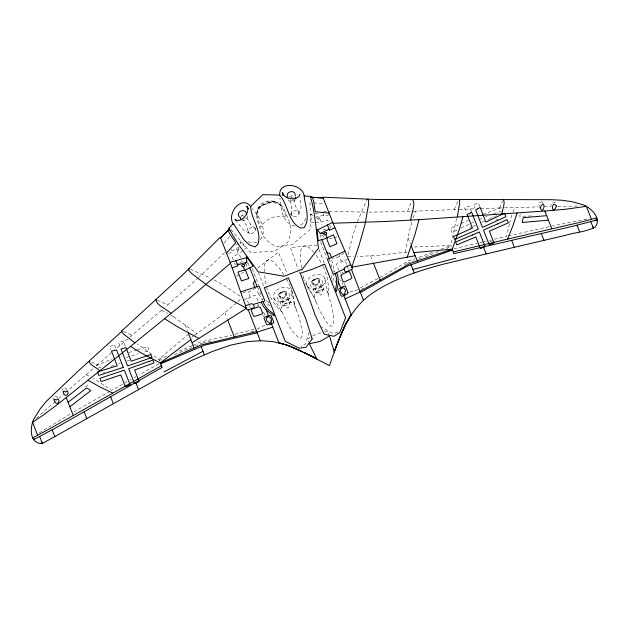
<?xml version="1.0" encoding="UTF-8"?>
<svg xmlns="http://www.w3.org/2000/svg" width="629" height="629" viewBox="0 0 629 629"><rect width="100%" height="100%" fill="white"/><g stroke="black" fill="none" stroke-linecap="round" stroke-linejoin="round"><path stroke-width="0.47" stroke-dasharray="3.15 2.36" d="M342.915 284.678L342.349 282.35M240.593 243.682L240.64 241.544L246.198 248.211L244.65 249.398M264.149 271.909L264.573 264.785L266.24 260.697L269.055 259.588L273.356 261.813L279.465 268.284L284.143 275.117M66.855 389.776C66.973 386.961 61.272 387.668 62.09 390.342M255.421 229.561L255.539 227.887M291.361 213.978L291.832 207.869L291.911 208.262L289.977 199.291M331.947 275.305L331.459 278.529L331.923 279.921M256.703 215.464C257.167 222.697 260.658 229.64 263.394 236.221C266.499 240.254 270.313 243.675 274.889 245.947C281.572 248.817 289.45 243.462 289.827 236.292C293.114 227.045 287.862 218.491 284.457 210.204C278.246 196.036 256.129 198.214 256.703 215.464C258.488 203.867 272.247 198.505 281.407 205.832M332.827 281.32L333.284 278.781A51.208 41.027 -1.3 0 0 333.779 275.455M405.328 252.331L409.487 230.914L412.144 220.795M509.38 224.01L506.581 236.37L492.688 239.618M348.104 254.666L352.783 235.458L356.729 223.374M509.553 223.224L511.951 214.654M542.976 203.623L542.851 202.436M520.254 214.025L519.656 216.321L531.151 215.959M456.528 218.554L450.828 245.452L451.37 246.851M305.93 218.334L302.863 223.507L299.726 225.622M309.036 332.427L305.222 344.409L300.89 346.681M347.578 259.518L341.972 260.996L340.541 260.029L339.251 256.734L339.982 254.761M413.119 217.886L415.722 211.171L457.204 209.465M290.394 301.716L287.996 308.147L281.871 305.034M323.51 288.797L321.112 295.237L314.987 292.123M407.655 211.132L411.869 200.887M454.342 209.575L457.983 200.879M499.623 207.971L502.453 201.131M298.901 213.915L301.008 207.979L300.395 197.537M357.398 221.707L361.809 211.383M512.949 212.052L514.978 207.499M459.846 209.889L460.074 209.347L475.209 208.797M361.856 211.281L366.613 200.47M247.276 263.512L246.293 265.603L246.772 266.838M259.069 304.011L258.401 305.262L255.83 306.622M238.257 249.17L238.706 250.318L236.001 251.097L236.41 249.666L238.257 249.17L239.382 247.716M224.152 243.093L229.624 236.543M260.32 239.665C268.017 229.616 259.101 216.911 252.496 208.718M317.794 218.153L318.243 219.301L320.766 218.051L319.501 217.272L317.794 218.153L315.986 217.846M224.545 252.622L199.228 276.909M36.364 418.324L53.662 402.851M198.52 277.562L165.569 306.858M188.7 333.991L158.807 359.301L159.357 360.708M237.935 301.645L241.591 298.358M236.473 302.958L219.442 317.04L194.754 335.115M54.353 402.245L56.429 400.429M65.4 392.693L93.894 367.879M96.685 365.457L111.954 352.334M58.481 398.66L63.946 393.958M85.363 387.071L88.43 384.453L87.282 383.706M129.755 337.128L164.2 308.006M257.638 268.103L278.364 252.198L287.304 273.403M280.282 292.933L280.793 292.532A4.002 2.917 -21.3 0 1 286.659 294.081A4.002 2.917 -21.3 0 1 280.888 297.729A4.002 2.917 -21.3 0 1 280.793 292.532M313.407 280.023L313.91 279.614A4.002 2.917 -21.3 0 1 319.776 281.163A4.002 2.917 -21.3 0 1 314.013 284.819A4.002 2.917 -21.3 0 1 313.91 279.614M279.017 293.924A6.384 4.655 -21.3 0 1 289.411 294.199A6.384 4.655 -21.3 0 1 281.949 301.44A6.384 4.655 -21.3 0 1 279.017 293.924L279.999 293.153M312.141 281.014A6.384 4.655 -21.3 0 1 322.528 281.289A6.384 4.655 -21.3 0 1 315.066 288.53A6.384 4.655 -21.3 0 1 312.141 281.014L313.116 280.235M243.101 250.586L239.515 253.345L237.919 252.952L237.219 251.152M241.921 215.48L242.511 215.047M191.814 337.175L194.015 335.627M404.526 264.943L406.727 263.551M39.163 432.941L72.225 412.828M255.822 287.964L248.573 292.084L246.71 291.133M73.884 411.877L110.051 391.254M240.026 242.645L240.624 242.307M235.6 245.153L238.548 243.486M239.358 246.89L232.007 251.002M122.498 384.217L111.624 390.357L93.532 378.312M124.794 382.919L127.034 381.661M129.857 380.065L131.186 379.318M134.016 377.722L136.257 376.464M312.904 336.012L317.032 333.692L322.551 332.395M158.807 363.829L139.182 374.813M228.728 253.817L232.329 251.82L231.425 249.509M310.451 337.372L307.51 339L309.161 342.553M239.696 262.702L242.094 261.389L241.811 260.673M236.763 264.314L238.965 263.103M243.03 293.138L245.97 291.534M236.402 276.131L243.541 272.271M457.016 230.104L452.015 232.636L450.443 228.602L458.392 224.781M361.117 289.34L363.515 288.129M360.386 287.799L385.137 274.731L408.968 260.571L414.802 258.755M469.706 228.02L471.892 226.935M264.801 325.311L257.064 329.124M461.096 228.044L473.488 222.147M244.335 299.766L249.461 297.061L249.862 295.386L248.573 292.084M472.961 226.409L476.019 224.93M489.842 241.913L492.9 240.451M192.851 345.415L199.857 342.097L231.606 335.218M481.743 222.249L485.588 220.504M460.892 223.609L468.361 220.252M192.049 345.769L177.983 351.658M495.919 220.111L497.987 219.199M487.947 219.458L490.4 218.389M96.111 365.708L112.096 358.923M195.257 346.076L198.552 344.645M189.4 348.615L191.924 347.522M407.356 263.276L414.196 260.681M98.305 368.067L102.771 366.172M480.108 219.23L481.838 218.491M490.942 218.161L492.358 217.555M485.604 216.919L487.043 216.321M493.765 216.958L494.559 216.635M495.306 216.329L496.792 215.731M166.315 356.329L158.807 359.301L137.169 343.811M187.812 349.307L173.085 355.11M446.527 248.463L451.276 246.599M438.515 251.624L422.712 257.717M159.255 360.448L161.653 359.521M440.913 249.257L450.828 245.452L413.646 247.032M482.836 214.347L501.313 207.727M432.351 252.496L416.367 258.267M493.6 213.726L501.297 210.943M110.806 366.369L114.926 364.938M102.881 373.107L104.705 372.47M418.474 259.195L421.076 258.291M202.876 343.002L200.203 343.937L200.462 344.621M128.843 352.625L136.611 350.038M126.358 357.492L138.301 353.789M108.463 371.173L109.108 370.961M337.694 332.332L332.969 333.59L321.27 326.891M118.614 363.711L120.343 363.153M137.492 349.763L147.689 346.642L149.262 350.675L143.868 352.193M358.074 289.733L348.883 292.438M127.2 360.999L129.629 360.268M254.053 329.266L235.002 334.369M251.105 331.86L254.556 330.885M341.728 272.876L343.08 272.522M329.549 238.737L333.04 237.856M333.92 237.628L337.411 236.748M339.251 256.734L331.947 258.44M325.901 229.098L323.251 229.75L322.968 229.035M341.61 254.36L344.047 253.754M324.36 331.955L327.623 331.153L328.818 334.887M323.683 211.8L326.427 211.132M323.636 215.275L315.451 217.225M328.896 214.898L323.959 216.101L323.054 213.781M318.235 213.113L313.737 214.167M453.894 248.777L477.395 243.203M479.88 242.621L483.214 241.835M483.96 241.662L486.193 241.135M489.354 240.396L491.021 240.003M508.342 235.961L550.8 226.243L587.887 218.829M311.41 214.709L312.086 214.552M211.022 341.35L203.521 342.774M256.616 242.432L252.874 242.998L247.787 241.662M407.105 252.087L377.589 255.382L357.154 256.522M291.573 195.918L292.296 195.839M314.225 222.564L311.308 222.823L310.883 214.159L313.659 217.036M315.192 222.477L319.697 222.084L320.609 220.708L319.909 218.916M316.843 278.781L318.085 278.694M283.726 291.699L284.968 291.604M315.837 278.867L316.481 278.82M282.72 291.777L283.364 291.73M317.275 245.153L290.323 247.535L298.099 269.196M410.352 211.423L369.137 212.162M412.137 211.336L415.722 211.171M480.595 208.6L500.723 207.932M544.109 206.752L551.319 206.516M504.419 207.822L538.369 206.894M557.695 206.336L578.035 206.021M347.664 256.632L353.553 256.569M365.307 212.162L329.305 211.383M295.127 226.094C282.657 223.908 280.62 208.521 279.944 198.017M313.769 202.782L324.069 204.134M340.21 272.837L340.942 273.08M321.576 235.112L323.007 235.694L324.265 238.91M542.544 202.137C540.57 200.895 536.977 204.551 539.564 205.825M85.898 374.79L90.474 376.763M190.351 269.188L210.463 278.089M123.418 331.357L131.941 335.273M157.321 300.127L167.762 305.018M128.104 339.228L127.569 338.984L116.05 348.828L114.423 344.653L109.753 346.681L110.932 349.716M91.323 361.856L97.519 364.741M249.296 233.257L243.73 230.308L236.606 221.502M161.449 310.309L167.904 313.494M214.088 279.842L224.215 285.582L240.663 296.558M341.217 280.605L339.487 279.614M170.852 315.129L173.392 316.662M173.518 316.733L196.956 333.567M269.951 305.836L267.899 304.279A51.208 41.027 -41.3 0 1 265.273 302.164M269.063 302.856L265.336 299.695M254.894 228.201L250.405 224.018L250.617 224.364L245.963 216.447M290.063 213.608L291.887 215.346M314.13 252.418L308.996 247.464L305.002 245.585L302.179 246.67L300.52 251.223L300.403 260.123L301.582 268.316M264.793 315.137L263.402 311.669M231.079 229.624L250.594 252.481L274.425 251.262L282.743 245.766L292.587 244.178L310.962 228.948L309.916 201.005M258.818 294.301L262.875 299.789M328.094 293.704C330.72 303.925 335.147 314.759 332.883 325.429L331.192 326.294L328.7 324.745L325.57 320.9L318.895 308.981L314.123 296.951L309.232 290.166L305.395 282.759M261.727 298.461L262.34 300.002M316.135 255.115L319.603 259.911L322.756 265.792M261.169 294.616L257.371 287.028M281.808 311.748C286.8 321.049 290.873 332.018 299.766 338.339L301.59 337.828L302.384 335.005L302.077 330.06L298.924 316.772L294.065 304.302A7.304 5.323 -21.3 0 0 285.189 303.579A7.304 5.323 -21.3 0 0 281.187 310.805L281.91 311.976C274.252 305.089 268.78 295.858 266.382 285.865M242.181 218.263L246.827 226.173L248.313 232.164M306.976 285.346L314.303 297.887L315.86 301.873M273.859 298.256L281.187 310.805M258.81 294.293L256.459 289.607M286.69 279.103L288.577 282.649M298.885 212.445L295.921 207.035L293.995 198.064M288.853 283.239L289.985 285.629M323.164 266.594C327.308 275.015 329.061 284.583 328.181 293.932L324.816 278.388A9.569 6.982 -21.3 0 0 309.24 277.971A9.569 6.982 -21.3 0 0 313.635 289.238A9.569 6.982 -21.3 0 0 324.816 278.388M555.391 202.892C554.251 200.572 550.186 203.151 551.146 205.313M290.331 286.415L291.707 289.906M331.766 260.241L334.471 271.877M329.36 258.967L331.695 267.113M479.825 206.627L478.394 202.955L477.269 203.34L473.582 204.629L475.013 208.293M471.506 211.8L469.297 206.123L464.485 207.806L466.592 213.207M408.119 237.872L410.517 244.028M370.646 255.814L372.793 261.318M346.713 264.463L345.73 261.947L343.977 261.2L337.443 262.867L336.436 264.487L338.606 270.069M347.192 265.705L348.623 269.377M328.236 221.377L327.725 220.064L321.623 221.542L320.538 222.8L321.246 224.624M329.659 225.033L330.768 227.887M344.338 283.309L345.258 285.668M319.854 234.42L321.655 239.051M320.633 241.913L327.206 258.778M335.186 280.707L335.847 282.413M319.045 249.682L324.415 263.449M318.879 280.707A3.2 2.335 -21.3 0 1 315.145 284.332A3.2 2.335 -21.3 0 1 313.674 280.565A3.2 2.335 -21.3 0 1 318.879 280.707L321.529 287.508A3.2 2.335 -21.3 0 1 317.794 291.133A3.2 2.335 -21.3 0 1 316.324 287.367A3.2 2.335 -21.3 0 1 321.529 287.508M312.92 283.026L315.569 289.827M296.353 309.476L294.797 305.497L291.699 291.298A9.569 6.982 -21.3 0 0 276.123 290.889A9.569 6.982 -21.3 0 0 280.518 302.148A9.569 6.982 -21.3 0 0 291.699 291.298M285.763 293.617A3.2 2.335 -21.3 0 1 282.02 297.242A3.2 2.335 -21.3 0 1 280.558 293.476A3.2 2.335 -21.3 0 1 285.763 293.617L288.412 300.418A3.2 2.335 -21.3 0 1 284.678 304.043A3.2 2.335 -21.3 0 1 283.207 300.277A3.2 2.335 -21.3 0 1 288.412 300.418M279.795 295.945L282.452 302.746M258.377 272.443L263.7 286.101M252.253 268.575L258.558 284.764M247.755 262.529L249.556 267.16M269.99 319.964L270.84 322.158M257.898 301.024L255.901 295.889L254.061 295.371L248.117 298.571L247.339 300.308L248.565 303.445M240.648 257.686L239.382 254.438L237.731 254.242L232.243 257.292L233.367 260.162M262.828 315.105L263.433 316.67M234.42 262.867L235.293 265.116M249.375 305.537L250.232 307.738M224.844 312.66L226.99 318.164M185.115 324.816L187.521 330.972M125.415 346.327L123.276 340.839L118.598 342.852L120.375 347.412M299.042 271.807L299.608 273.363M57.829 397.764C57.16 395.405 52.293 396.239 53.033 398.755M304.405 280.007L304.68 280.817M304.019 278.844L302.824 274.708M291.825 290.284L293.672 298.413L294.293 304.68M265.918 284.135L264.353 273.725M314.123 296.951L314.036 296.511A7.304 5.323 -21.3 0 1 320.082 289.969A7.304 5.323 -21.3 0 1 327.913 292.579M301.857 270.289L301.928 270.777M333.881 270.328L333.944 272.082M247.551 215.692A3.876 2.807 -30.5 0 1 246.348 219.151A3.876 2.807 -30.5 0 1 242.33 220.402M240.883 216.675A3.876 2.807 -30.5 0 1 241.442 215.912L243.046 214.725A3.876 2.807 -30.5 0 1 244.925 214.245M245.805 217.728A2.107 1.525 -30.5 0 1 245.499 218.145M245.098 218.507A2.107 1.525 -30.5 0 1 244.626 218.79M243.046 216.211A2.107 1.525 -30.5 0 1 243.509 215.928M295.323 199.739A3.876 2.807 -12.1 0 1 291.518 201.539A3.876 2.807 -12.1 0 1 288.294 199.802M289.254 196.963A3.876 2.807 -12.1 0 1 290.96 196.044L292.949 195.831A3.876 2.807 -12.1 0 1 293.877 196.02M293.476 199.605A2.107 1.525 -12.1 0 1 290.189 199.637M290.928 197.451A2.107 1.525 -12.1 0 1 293.444 197.427M258.189 208.977L259.958 206.454L263.693 203.898A3.601 2.54 -21.3 0 1 268.434 202.051L272.907 201.406L276.092 202.216L274.087 201.335L269.306 202.121L266.413 203.882L260.681 205.714L259.046 207.2L258.189 208.977M257.914 209.567L256.97 213.829L257.465 217.846L260.893 227.328L261.821 225.426A17.125 12.085 -21.3 0 1 284.379 216.635L286.352 217.398C284.284 210.967 280.723 201.115 272.318 201.681C267.647 204.543 260.563 204.055 257.914 209.567M284.182 305.647A5.284 3.853 -21.3 0 0 290.354 299.663A5.284 3.853 -21.3 0 0 281.761 299.435A5.284 3.853 -21.3 0 0 284.182 305.647M250.94 233.603A3.876 2.807 -30.5 0 0 255.28 228.822A3.876 2.807 -30.5 0 0 249.163 229.05A3.876 2.807 -30.5 0 0 250.94 233.603M317.299 292.737A5.284 3.853 -21.3 0 0 323.471 286.745A5.284 3.853 -21.3 0 0 314.877 286.517A5.284 3.853 -21.3 0 0 317.299 292.737M293.303 216.234A3.876 2.807 -12.1 0 0 299.027 213.168A3.876 2.807 -12.1 0 0 293.248 211.32A3.876 2.807 -12.1 0 0 293.303 216.234"/><path stroke-width="0.94" d="M311.567 196.507C314.736 199.857 313.8 207.248 315.404 211.737L329.085 213.137M32.276 423.262C30.31 430.645 30.624 442.038 40.162 443.492L43.102 443.044L51.515 438.437L176.938 368.059L192.081 360.268L212.405 351.485L230.411 345.179L247.433 341.61L261.585 340.721L273.222 341.665L286.643 344.951L303.32 352.185L329.478 365.638C338.897 338.716 348.159 308.65 373.618 292.414C394.745 278.49 419.142 270.667 443.406 264.164C484 254.415 524.641 244.823 565.314 235.388C575.103 232.337 586.102 231.928 595.152 227.116C601.182 219.592 593.705 210.982 587.258 206.878M299.962 194.039C298.594 201.736 283.176 199.196 282.484 192.411L283.034 195.289M501.997 214.057C502.115 209.897 505.858 202.153 503.169 199.652M457.299 217.154L459.626 203.191L459.626 199.943L458.635 199.629M410.847 220.166C410.847 214.002 416.107 204.598 412.616 199.668M458.793 199.472L551.397 199.692L561.909 200.234L571.91 201.697L583.358 204.873L586.236 206.359L565.432 209.268L544.856 211.014L419.024 219.647L415.046 234.208L407.222 257.19M462.968 216.777L459.484 228.932L452.267 249.139L453.824 253.691L572.115 226.424L597.353 219.875M517.124 212.987L512.902 225.803L507.642 239.083L453.352 251.938M122.317 330.87L78.877 370.426L46.436 401.208L40.059 409.054L33.785 419.142L32.677 422.185L42.615 415.596L57.884 404.156L130.462 346.414L191.177 297.037L230.489 263.213L220.339 237.18L182.583 274.983L121.987 330.697M304.192 195.973C305.034 206.233 310.718 218.31 304.011 227.816L300.072 227.887C287.673 221.038 288.334 204.85 279.685 195.1L262.82 194.652L250.68 206.406C250.987 219.442 262.356 230.898 257.89 244.335L254.942 246.953L249.383 244.885L243.997 239.846L233.335 223.492L233.697 224.152M344.912 251.199L327.442 259.36L333.276 274.323L344.055 269.047L344.873 267.301L350.699 264.699M327.827 237.447L326.923 239.177L329.926 246.89L336.932 243.682L333.472 234.814L327.937 237.392M344.55 294.238L345.486 290.394L344.134 288.098L342.648 287.72L341.13 288.491L340.438 289.993L340.706 291.942L342.695 294.388L344.55 294.238L344.865 295.032M325.916 234.334L326.64 233.123L326.372 232.423L324.415 232.738L323.849 233.673L324.391 235.073L325.916 234.334L326.773 236.528L326.066 238.407L318.282 240.718L316.788 229.302L320.326 233.438L323.849 233.673M32.739 421.98L33.486 421.021M351.241 314.524L345.706 323.919A430.881 327.866 -14.8 0 0 341.115 334.479L339.982 337.246L341.122 334.51A415.046 229.962 -39.8 0 1 345.73 323.974L351.202 314.421M254.894 280.849L253.212 283.357L254.737 287.272M304.043 195.918L310.427 196.445C315.184 213.184 316.269 230.985 318.494 248.266L302.337 269.181L284.174 276.257L258.126 271.799C248.172 257.528 236.819 243.73 228.987 228.193L233.335 223.492M226.55 253.11L235.671 242.825C234.971 240.655 225.787 229.554 228.681 229.404M121.822 330.846L121.515 331.735L123.724 334.156L134.889 342.852M243.226 266.57L244.083 268.764L245.884 269.668L253.173 266.106L246.544 256.687L246.741 262.128L244.304 264.683L242.267 264.691L241.607 265.469L241.874 266.169L243.226 266.57L244.854 266.083L244.304 264.683M220.63 237.935L229.192 229.082M221.259 237.29L229.223 229.16M366.951 199.715L367.462 199.204L368.625 199.786L368.586 204.354L365.064 224.16L359.301 244.579L351.784 267.207L352.413 269.094L346.209 271.87L344.975 271.406L344.055 269.047M33.18 437.485L32.802 437.76A2.996 2.091 -45.1 0 1 32.598 437.894M270.061 323.282L271.531 322.134L271.335 318.989L270.211 317.37L268.685 316.733L267.058 317.197L266.209 318.478L266.767 321.081L270.061 323.282L270.376 324.077M68.097 402.261L86.645 387.944L90.828 390.601L69.858 406.766M190.87 339.574L160.246 362.988L141.25 353.003L130.462 346.414M34.681 438.932L33.754 439.6M236.087 220.787L235.057 219.34C241.277 224.081 250.916 211.776 246.82 206.312L248.353 208.765M33.644 439.655L56.649 427.398L162.18 367.399L160.246 362.988L193.944 348.23L192.097 342.711L246.442 308.281L230.489 263.213M161.338 365.787L48.111 429.686L32.566 437.91M360.448 292.548L407.678 265.981L452.597 249.996M359.977 291.329L410.084 263.433L452.267 249.139L413.866 252.63M202.986 351.304L163.957 371.943M233.202 223.767C226.416 213.726 241.67 194.408 250.774 206.603M317.378 230.002L332.686 222.367M320.326 233.438L329.077 229.215M345.156 298.917L360.22 291.958M334.895 227.69L329.47 230.245L327.41 224.938M193.944 348.23L200.973 344.967L256.742 331.585M257.214 332.804L204.472 345.203L160.584 363.845M240.663 291.84L259.054 286.022L264.888 300.984L253.377 304.397L251.592 303.665L245.538 305.702M256.986 332.206L272.782 327.135M230.151 262.34L246.584 257.607M232.125 267.757L237.841 265.965L235.781 260.665M243.816 270.195L237.99 272.035L241.45 280.904L248.777 278.529L245.766 270.816L243.934 270.156M237.447 264.943L246.741 262.128M304.271 196.051C302.753 183.77 278.285 180.547 279.771 195.297M455.6 258.236L412.899 269.464M507.642 239.083L579.954 222.328L596.96 217.862A2.996 2.091 2.5 0 1 596.685 217.909L596.221 217.964M597.228 219.906L595.136 220.142M417.467 261.082L415.093 255.767L351.784 267.207L333.024 223.24L322.874 197.199L376.252 199.472L458.572 199.472M548.433 220.174L522.054 222.469L523.336 217.681L546.672 215.676M419.024 219.647L384.854 221.526L333.024 223.24M189.588 268.866L188.873 268.835L188.409 270.045L191.53 273.387L207.523 285.582L225.591 296.707L246.442 308.281L247.252 310.097L253.699 307.935L254.297 306.763L253.377 304.397M310.907 197.317L323.164 197.954M156.33 299.758L155.945 299.734C156.715 305.725 166.952 309.091 171.119 313.627M89.491 361.03C87.808 363.908 97.597 368.169 99.893 370.827M310.875 197.231L322.268 197.907M585.371 206.108L586.055 206.257M326.994 252.732L329.934 253.448L331.459 257.363M278.828 342.64L289.301 345.911A430.881 327.866 -27.8 0 1 299.829 350.573L302.533 351.847L299.829 350.573A415.046 229.962 -2.8 0 0 289.324 345.974L278.867 342.742M112.677 393.07L99.814 386.859L88.036 380.286M198.858 338.433L177.535 326.805L164.759 318.785M229.255 227.792L229.789 228.162M263.016 301.511A50.705 30.357 -11.5 0 0 265.241 305.93L265.981 306.968A50.328 30.011 -11.8 0 0 271.917 312.511L273.135 313.305L274.346 315.868L269.298 312.487A52.058 31.049 -11.8 0 1 266.114 309.672L264.353 307.62A52.317 31.324 -11.5 0 1 261.287 301.983M246.82 206.312L248.369 208.804M246.592 214.064C245.318 207.02 234.648 212.177 239.594 217.335M204.276 354.787L201.17 346.414M590.78 221.73L593.532 228.201L592.943 226.802M414.299 272.9L410.918 264.636M336.594 272.624A52.317 31.324 -31.1 0 1 338.15 278.844L338.245 281.548L340.682 287.744M586.401 206.438L591.48 219.466M577.037 225.213L579.679 231.975M544.856 211.014L551.719 228.618M541.325 233.524L543.991 240.357M511.636 240.349L514.349 247.299M483.418 246.851L486.186 253.951M411.264 245.939L415.093 255.767M373.532 263.213L380.065 279.976M351.462 269.495L363.57 300.552M341.799 287.178L342.113 287.988M343.843 295.544L351.375 314.862M321.891 239.649L329.226 258.472M334.392 352.279L334.196 351.768A427.177 321.891 -9.7 0 1 338.229 341.445L339.432 338.591L338.253 341.492A415.777 232.84 -39.1 0 0 334.243 351.886L329.486 335.925L320.051 341.445L309.374 343.772L316.67 358.742A415.777 232.84 -3.5 0 0 306.685 353.797L303.854 352.46L306.661 353.75A427.177 321.891 -32.9 0 1 316.623 358.616L316.819 359.128M249.792 267.757L257.135 286.58M271.469 323.762L279.001 343.08M267.309 316.222L267.624 317.032M228.987 228.193L229.789 230.253M248.227 309.743L260.335 340.8M227.729 320.059L234.263 336.822M188.26 332.883L192.097 342.711M135.77 382.393L138.537 389.493M110.594 396.71L113.299 403.661M84.121 411.783L86.778 418.615M66.289 397.607L73.145 415.203M52.207 429.835L54.841 436.597M32.606 422.35L37.685 435.386M266.114 309.672L268.512 315.884M41.577 441.77L42.088 443.201L39.737 436.573M295.268 195.627C295.418 188.48 284.072 191.916 287.901 197.954M282.484 192.411L283.058 195.422M240.97 219.655A3.876 2.807 -30.5 0 1 240.545 217.485M338.245 281.548A52.058 31.049 -30.8 0 1 337.804 285.778L336.381 291.683L335.532 288.978L335.894 287.563A50.328 30.011 -30.8 0 0 336.515 279.473L336.358 278.199A50.705 30.357 -31.1 0 0 335.005 273.442M295.292 196.908A3.876 2.807 -12.1 0 1 295.819 198.269M556.476 206.076C551.712 217.76 550.815 198.497 556.476 206.076M540.122 207.468C543.645 217.312 546.672 196.743 540.122 207.468M63.183 391.678C65.534 401.506 73.043 388.25 63.183 391.678M53.976 399.714C56.083 409.196 64.166 396.687 53.976 399.714M345.58 317.739L339.817 332.607L334.023 336.279L324.108 334.18L315.098 314.956L300.324 273.167L312.77 269.126L324.698 264.188L345.58 317.739M347.923 292.619L347.499 293.735L342.483 296.22L341.13 295.96L338.614 289.505L339.566 288.31L343.646 286.25L345.494 286.274L347.947 292.564M341.225 275.423L340.894 275.934L343.19 281.823L344.37 281.894L350.888 278.914L351.918 277.814L349.575 271.807L348.026 271.579L341.924 274.378L341.225 275.423M312.141 338.842L306.268 347.098L299.514 348.317L285.212 341.272L264.337 287.72L276.453 283.286L288.357 277.829L305.765 318.596L312.141 338.842M273.741 322.229L272.931 323.337L267.553 324.902L266.484 324.375L263.976 318.062L265.32 316.788L269.715 315.538L271.225 315.782L273.741 322.229M252.166 308.957L251.183 310.168L253.526 316.175L255.028 316.293L261.837 314.075L262.655 313.218L260.359 307.337L258.55 306.881L252.166 308.957M477.977 208.647L475.666 209.968L482.459 227.391L505.905 216.691L504.552 213.231L485.855 222.084L480.131 207.405L477.977 208.647M470.39 212.917L467.15 214.631L472.434 228.185L453.509 236.457L454.673 239.452L478.299 229.215L471.679 212.232L470.39 212.917M497.437 224.01L483.528 230.135L489.291 244.925L493.993 242.967L489.393 231.165L508.303 222.847L507.037 219.6L497.437 224.01M472.426 234.994L455.679 242.023L456.796 244.909L475.846 236.952L480.407 248.636L485.101 246.67L479.369 231.959L472.426 234.994M151.919 357.492L127.601 365.952L120.98 348.961L125.934 347.664L131.225 361.219L150.748 354.497L151.919 357.492M148.853 361.533L128.67 368.688L134.409 383.399L139.19 381.661L134.637 369.986L154.042 362.949L152.918 360.063L148.853 361.533M130.14 384.956L125.352 386.693L120.752 374.892L101.198 381.567L99.932 378.32L124.369 370.166L130.14 384.956M123.3 367.422L98.8 375.411L97.456 371.951L117.206 365.811L111.49 351.139L116.507 349.999L123.3 367.422"/></g></svg>
